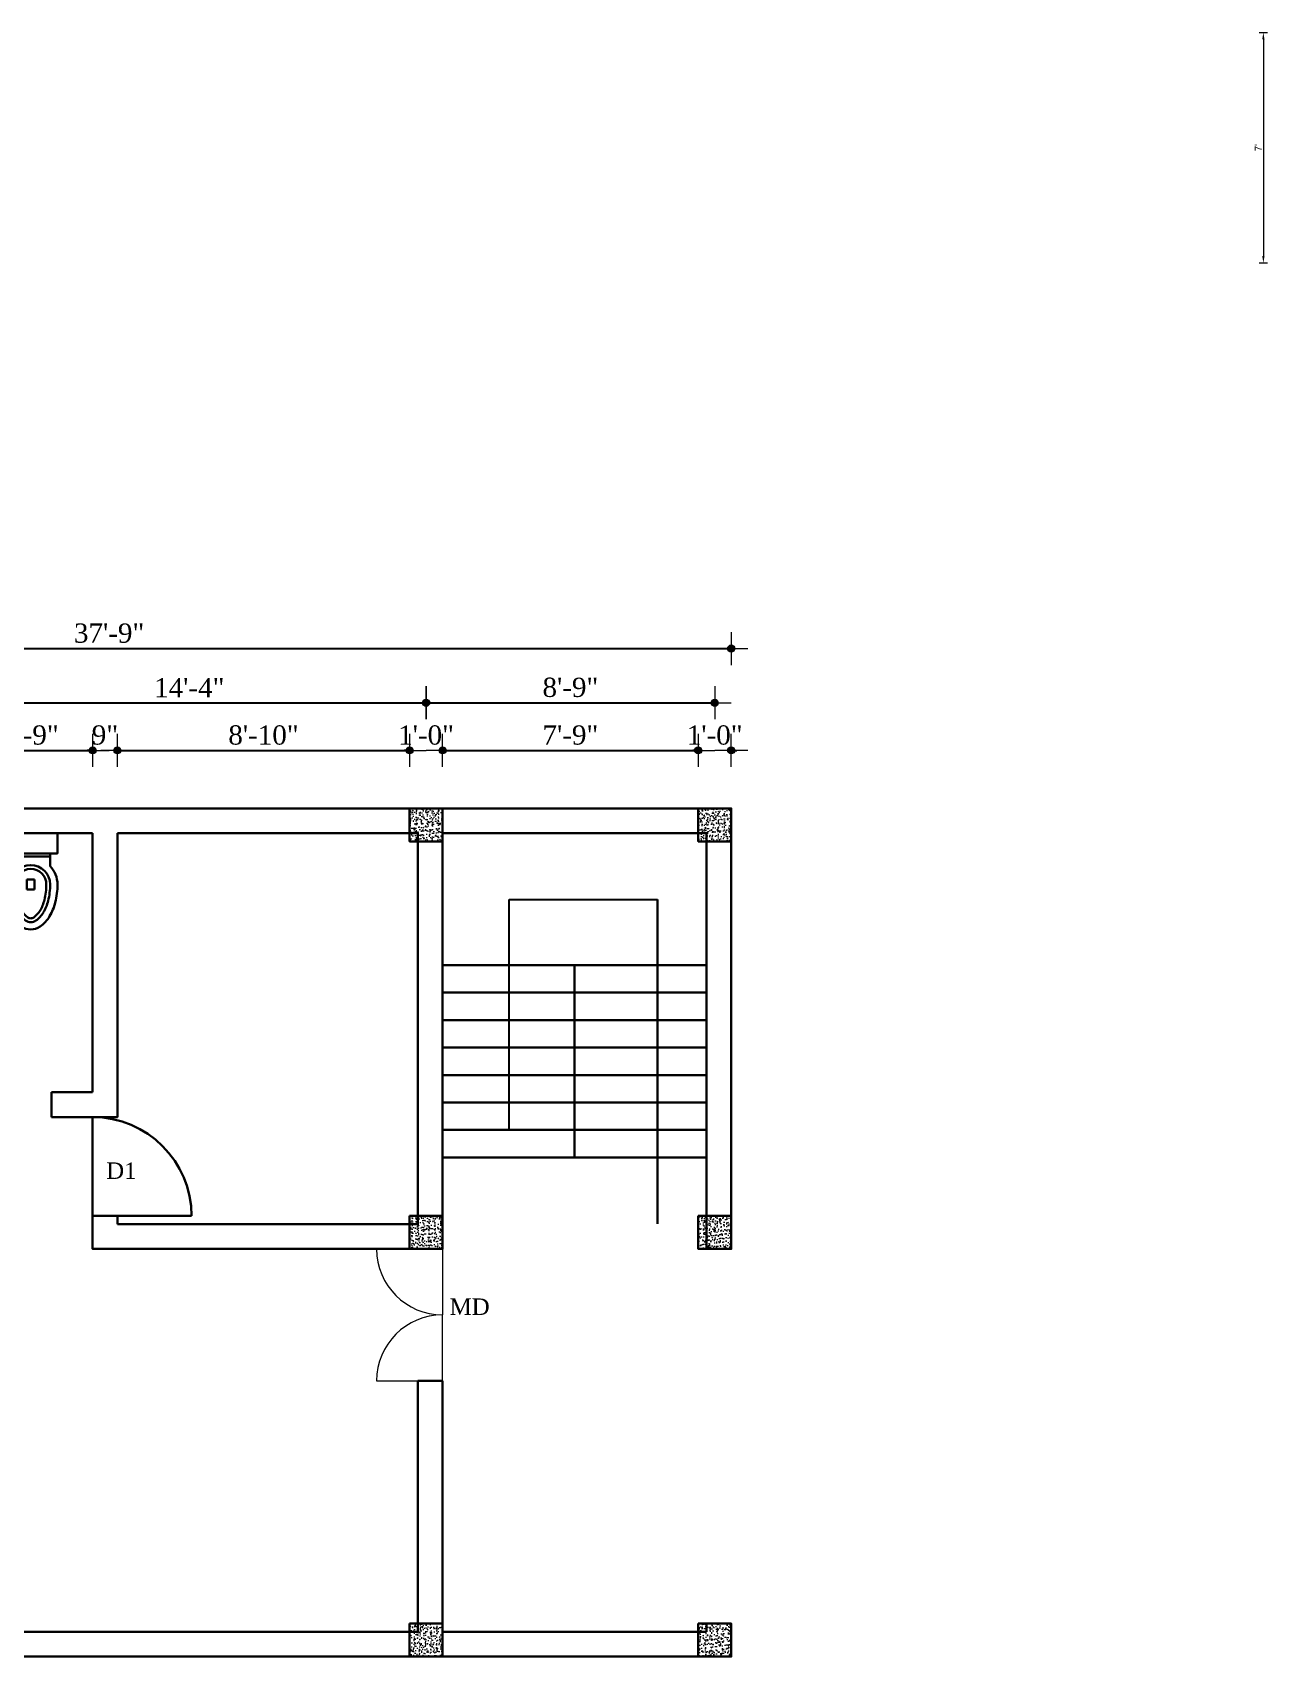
# Model space of a CAD drawing. Header units: inches. Extents: x 897 to 49934, y -34925 to -18564.
# Drawn here: x 31082 to 31531, y -27469 to -26878 of the extents above; entities that cross this region are included whole.
import ezdxf

# ---------------------------------------------------------------- set-up
doc = ezdxf.new("R2010")
doc.units = ezdxf.units.IN
doc.header["$LTSCALE"] = 35
doc.header["$MEASUREMENT"] = 0
doc.header["$PDMODE"] = 34
for name, color, linetype, lineweight in [('HACTH', 8, 'Continuous', 13), ('SES-Access Road', 2, 'Continuous', 15), ('SES-DIMENSION', 142, 'Continuous', 13), ('SES-Wall Plan', 6, 'Continuous', 30)]:
    doc.layers.add(name, color=color, linetype=linetype, lineweight=lineweight)
doc.styles.add('7 INCH', font='times.ttf', dxfattribs={"height": 7})
doc.styles.add('SES-ARAIL', font='times.ttf', dxfattribs={"height": 6})
doc.styles.get("Standard").update_dxf_attribs({"font": 'arial.ttf'})
doc.dimstyles.new('7 INCH', dxfattribs={"dimscale": 0, "dimtxt": 7, "dimasz": 1, "dimexe": 2, "dimexo": 9, "dimgap": 2, "dimtad": 1, "dimdec": 0, "dimzin": 3, "dimdsep": 46, "dimlunit": 4, "dimtxsty": '7 INCH', "dimblk": 'DIM', "dimcen": 3, "dimdle": 3, "dimse1": 1, "dimse2": 1, "dimclrd": 256, "dimclre": 256, "dimclrt": 7, "dimadec": 1, "dimazin": 2, "dimtfac": 1, "dimtdec": 0, "dimtix": 1, "dimtofl": 0, "dimtmove": 2, "dimatfit": 3, "dimldrblk": 'ARW', "dimfxl": 2, "dimfrac": 2, "dimtolj": 2, "dimtzin": 0, "dimarcsym": 0})
doc.dimstyles.new('ISO-25', dxfattribs={"dimtxt": 2.5, "dimasz": 2.5, "dimexe": 1.5, "dimexo": 0.625, "dimtad": 1, "dimdec": 0, "dimlunit": 4, "dimtxsty": 'Standard', "dimcen": 2.5, "dimclrd": 256, "dimclre": 256, "dimclrt": 3, "dimadec": 0, "dimazin": 0, "dimtfac": 1, "dimtdec": 0, "dimtix": 1, "dimtmove": 0, "dimatfit": 3, "dimfxl": 1.5, "dimfxlon": 1, "dimlwd": -1, "dimlwe": -1, "dimarcsym": 0})

# ---------------------------------------------------------------- blocks, each defined once
blk = doc.blocks.new('FGBDF')
at = {"layer": 'HACTH', "transparency": 33554483}
h = blk.add_hatch(dxfattribs=at)
h.set_pattern_fill('AR-CONC', color=256, scale=0.4)
h.set_pattern_definition([(50, (0, 0), (2.86904073, -0.25100854), [0.3, -3.3]), (355, (0, 0), (-0.55500533, 3.00876853), [0.24, -2.64]), (100.4514445, (0.239, -0.021), (2.31403539, 2.75775996), [0.25496077, -2.80456845]), (46.1842, (0, 0.8), (4.26896532, -0.66207712), [0.45, -4.95]), (96.635635, (0.3557, 0.745), (3.7386478, 3.8964744), [0.38244137, -4.20685504]), (351.184164, (0, 0.8), (3.7386478, 3.8964744), [0.36, -3.96]), (21, (0.4, 0.6), (2.38762821, -1.61047556), [0.3, -3.3]), (326, (0.4, 0.6), (0.97326133, 2.90060018), [0.24, -2.64]), (71.451445, (0.599, 0.4658), (3.3608895, 1.29012461), [0.25496076, -2.80456845]), (37.5, (0, 0), (0.048639421, 1.331575415), [0, -2.608, 0, -2.68, 0, -2.65]), (7.5, (0, 0), (1.05227815, 1.577646848), [0, -1.528, 0, -2.548, 0, -1.01]), (327.5, (-0.892, 0), (2.135289745, -0.090219487), [0, -1, 0, -3.12, 0, -4.14]), (317.5, (-1.292, 0), (2.33274468, 0.40041993), [0, -1.3, 0, -2.072, 0, -2.94])])
h.paths.add_polyline_path([(42228, -19292.5), (42216, -19292.5), (42216, -19304.5), (42228, -19304.5)])
at = {"layer": 'SES-Wall Plan'}
blk.add_lwpolyline([(42216, -19292.5), (42228, -19292.5), (42228, -19304.5), (42216, -19304.5), (42216, -19292.5)], dxfattribs=at)
blk = doc.blocks.new('aragzv')
at = {"layer": 'SES-Access Road'}
for points in [[(31362, -27313.5), (31362, -27337.5), (31386, -27337.5)], [(31410, -27313.5), (31410, -27337.5), (31386, -27337.5)]]:
    blk.add_lwpolyline(points, dxfattribs=at)
for centre, start, end in [((31362, -27337.5), 0, 90), ((31410, -27337.5), 90, 180)]:
    blk.add_arc(centre, 24, start, end, dxfattribs=at)
blk = doc.blocks.new('ARW')
at = {"layer": 'SES-DIMENSION'}
blk.add_lwpolyline([(10, 0, 0, 6, 0), (0, 0, 0, 0, 0), (10, 0, 0, 0, 0)], format="xyseb", dxfattribs=at)
blk = doc.blocks.new('DIM')
at = {"layer": 'SES-DIMENSION'}
h = blk.add_hatch(color=256, dxfattribs=at)
h.paths.add_polyline_path([(0, 1.28), (0, 0), (1.28, 0, 0.414214)])
h.paths.add_polyline_path([(1.28, 0), (0, 0), (0, -1.28, 0.414214)])
h.paths.add_polyline_path([(0, 0), (-1.28, 0, 0.414214), (0, -1.28)])
h.paths.add_polyline_path([(0, 1.28, 0.414214), (-1.28, 0), (0, 0)])
for p, q in [((0, 6), (0, -6)), ((-6, 0), (6, 0))]:
    blk.add_line(p, q, dxfattribs=at)
blk.add_circle((0, 0), 1.28, dxfattribs=at)
blk = doc.blocks.new('унитаз')
for p, q in [((241, 445), (181, 445)), ((181, 445), (181, 365)), ((241, 445), (241, 365)), ((241, 365), (181, 365)), ((364, 184), (58, 184))]:
    blk.add_line(p, q)
blk.add_lwpolyline([(364, 160), (364, 260, 0.192074), (422, 405, 0.060358), (404, 547, 0.073795), (360, 656, 0.106868), (285, 737, 0.153478), (211, 760, 0.153478), (137, 737, 0.106868), (62, 656, 0.073795), (17, 547, 0.060358), (0, 405, 0.192074), (58, 260), (58, 160)], format="xyb")
blk.add_lwpolyline([(422, 160), (0, 160), (0, 0), (422, 0)], close=True)
for centre, radius, start, end in [((286, 523), 203, 124.9022, 149.3018), ((286, 523), 173, 124.9022, 149.3018), ((211, 631), 71.6, 90, 124.9022), ((211, 631), 41.6, 90, 124.9022), ((211, 631), 71.6, 55.0978, 90), ((211, 631), 41.6, 55.0978, 90), ((136, 523), 173, 30.6982, 55.0978), ((136, 523), 203, 30.6982, 55.0978), ((596, 405), 538, 166.1838, 180), ((406, 452), 342, 149.3018, 166.1838), ((596, 405), 508, 166.1838, 180), ((406, 452), 312, 149.3018, 166.1838), ((16, 452), 312, 13.8162, 30.6982), ((16, 452), 342, 13.8162, 30.6982), ((-174, 405), 508, 0, 13.8162), ((-174, 405), 538, 0, 13.8162), ((211, 405), 153, 180, 0), ((211, 405), 123, 180, 0)]:
    blk.add_arc(centre, radius, start, end)
blk = doc.blocks.new('*D916')
at = {"layer": 'Defpoints', "color": 0, "transparency": 16777216}
for p in [(31483.43, -26877.98), (31483.43, -26961.86), (31529.41, -26961.86)]:
    blk.add_point(p, dxfattribs=at)
at = {"layer": 'SES-DIMENSION', "transparency": 16777216}
for p, q in [((31527.91, -26877.98), (31530.91, -26877.98)), ((31529.41, -26880.48), (31529.41, -26959.36)), ((31527.91, -26961.86), (31530.91, -26961.86))]:
    blk.add_line(p, q, dxfattribs=at)
for points in [[(31529, -26880.48), (31529.83, -26880.48), (31529.41, -26877.98)], [(31529, -26959.36), (31529.83, -26959.36), (31529.41, -26961.86)]]:
    blk.add_solid(points, dxfattribs=at)
at = {"layer": 'SES-DIMENSION', "color": 3, "transparency": 16777216, "insert": (31527.54, -26919.92), "char_height": 2.5, "attachment_point": 5, "rotation": 90}
blk.add_mtext("7'", dxfattribs=at)
blk = doc.blocks.new('*D920')
at = {"layer": 'Defpoints', "color": 0, "transparency": 16777216}
for p in [(31103.5, -27139.23), (31058.5, -27160.35), (31103.5, -27169.35)]:
    blk.add_point(p, dxfattribs=at)
at = {"layer": 'SES-DIMENSION', "lineweight": -2, "transparency": 16777216}
blk.add_line((31059.5, -27139.23), (31102.5, -27139.23), dxfattribs=at)
at = {"layer": 'SES-DIMENSION', "lineweight": -2, "transparency": 16777216, "rotation": 180}
blk.add_blockref('DIM', (31058.5, -27139.23), dxfattribs=at)
at = {"layer": 'SES-DIMENSION', "lineweight": -2, "transparency": 16777216}
blk.add_blockref('DIM', (31103.5, -27139.23), dxfattribs=at)
at = {"layer": 'SES-DIMENSION', "color": 7, "transparency": 16777216, "insert": (31081, -27133.66), "char_height": 7, "attachment_point": 5, "style": '7 INCH'}
blk.add_mtext('\\A2;3\'-9"', dxfattribs=at)
blk = doc.blocks.new('*D921')
at = {"layer": 'Defpoints', "color": 0, "transparency": 16777216}
for p in [(31112.5, -27139.23), (31103.5, -27169.35), (31112.5, -27169.35)]:
    blk.add_point(p, dxfattribs=at)
at = {"layer": 'SES-DIMENSION', "lineweight": -2, "transparency": 16777216}
for p, q in [((31102.5, -27139.23), (31101.5, -27139.23)), ((31113.5, -27139.23), (31114.5, -27139.23))]:
    blk.add_line(p, q, dxfattribs=at)
blk.add_blockref('DIM', (31103.5, -27139.23), dxfattribs=at)
at = {"layer": 'SES-DIMENSION', "lineweight": -2, "transparency": 16777216, "rotation": 180}
blk.add_blockref('DIM', (31112.5, -27139.23), dxfattribs=at)
at = {"layer": 'SES-DIMENSION', "color": 7, "transparency": 16777216, "insert": (31108, -27133.66), "char_height": 7, "attachment_point": 5, "style": '7 INCH'}
blk.add_mtext('\\A2;9"', dxfattribs=at)
blk = doc.blocks.new('*D922')
at = {"layer": 'Defpoints', "color": 0, "transparency": 16777216}
for p in [(31218.81, -27139.23), (31218.81, -27160.35), (31112.5, -27169.35)]:
    blk.add_point(p, dxfattribs=at)
at = {"layer": 'SES-DIMENSION', "lineweight": -2, "transparency": 16777216}
blk.add_line((31113.5, -27139.23), (31217.81, -27139.23), dxfattribs=at)
at = {"layer": 'SES-DIMENSION', "lineweight": -2, "transparency": 16777216, "rotation": 180}
blk.add_blockref('DIM', (31112.5, -27139.23), dxfattribs=at)
at = {"layer": 'SES-DIMENSION', "lineweight": -2, "transparency": 16777216}
blk.add_blockref('DIM', (31218.81, -27139.23), dxfattribs=at)
at = {"layer": 'SES-DIMENSION', "color": 7, "transparency": 16777216, "insert": (31165.66, -27133.67), "char_height": 7, "attachment_point": 5, "style": '7 INCH'}
blk.add_mtext('\\A2;8\'-10"', dxfattribs=at)
blk = doc.blocks.new('*D923')
at = {"layer": 'Defpoints', "color": 0, "transparency": 16777216}
for p in [(31230.81, -27139.23), (31218.81, -27160.35), (31230.81, -27160.35)]:
    blk.add_point(p, dxfattribs=at)
at = {"layer": 'SES-DIMENSION', "lineweight": -2, "transparency": 16777216}
for p, q in [((31217.81, -27139.23), (31216.81, -27139.23)), ((31231.81, -27139.23), (31232.81, -27139.23))]:
    blk.add_line(p, q, dxfattribs=at)
blk.add_blockref('DIM', (31218.81, -27139.23), dxfattribs=at)
at = {"layer": 'SES-DIMENSION', "lineweight": -2, "transparency": 16777216, "rotation": 180}
blk.add_blockref('DIM', (31230.81, -27139.23), dxfattribs=at)
at = {"layer": 'SES-DIMENSION', "color": 7, "transparency": 16777216, "insert": (31224.81, -27133.67), "char_height": 7, "attachment_point": 5, "style": '7 INCH'}
blk.add_mtext('\\A2;1\'-0"', dxfattribs=at)
blk = doc.blocks.new('*D924')
at = {"layer": 'Defpoints', "color": 0, "transparency": 16777216}
for p in [(31323.81, -27139.23), (31230.81, -27160.35), (31323.81, -27160.35)]:
    blk.add_point(p, dxfattribs=at)
at = {"layer": 'SES-DIMENSION', "lineweight": -2, "transparency": 16777216}
blk.add_line((31231.81, -27139.23), (31322.81, -27139.23), dxfattribs=at)
at = {"layer": 'SES-DIMENSION', "lineweight": -2, "transparency": 16777216, "rotation": 180}
blk.add_blockref('DIM', (31230.81, -27139.23), dxfattribs=at)
at = {"layer": 'SES-DIMENSION', "lineweight": -2, "transparency": 16777216}
blk.add_blockref('DIM', (31323.81, -27139.23), dxfattribs=at)
at = {"layer": 'SES-DIMENSION', "color": 7, "transparency": 16777216, "insert": (31277.31, -27133.66), "char_height": 7, "attachment_point": 5, "style": '7 INCH'}
blk.add_mtext('\\A2;7\'-9"', dxfattribs=at)
blk = doc.blocks.new('*D925')
at = {"layer": 'Defpoints', "color": 0, "transparency": 16777216}
for p in [(31335.81, -27139.23), (31323.81, -27160.35), (31335.81, -27160.35)]:
    blk.add_point(p, dxfattribs=at)
at = {"layer": 'SES-DIMENSION', "lineweight": -2, "transparency": 16777216}
for p, q in [((31322.81, -27139.23), (31321.81, -27139.23)), ((31336.81, -27139.23), (31337.81, -27139.23))]:
    blk.add_line(p, q, dxfattribs=at)
blk.add_blockref('DIM', (31323.81, -27139.23), dxfattribs=at)
at = {"layer": 'SES-DIMENSION', "lineweight": -2, "transparency": 16777216, "rotation": 180}
blk.add_blockref('DIM', (31335.81, -27139.23), dxfattribs=at)
at = {"layer": 'SES-DIMENSION', "color": 7, "transparency": 16777216, "insert": (31329.81, -27133.67), "char_height": 7, "attachment_point": 5, "style": '7 INCH'}
blk.add_mtext('\\A2;1\'-0"', dxfattribs=at)
blk = doc.blocks.new('*D927')
at = {"layer": 'Defpoints', "color": 0, "transparency": 16777216}
for p in [(31224.81, -27121.89), (31052.5, -27160.35), (31224.81, -27160.35)]:
    blk.add_point(p, dxfattribs=at)
at = {"layer": 'SES-DIMENSION', "lineweight": -2, "transparency": 16777216}
blk.add_line((31053.5, -27121.89), (31223.81, -27121.89), dxfattribs=at)
at = {"layer": 'SES-DIMENSION', "lineweight": -2, "transparency": 16777216, "rotation": 180}
blk.add_blockref('DIM', (31052.5, -27121.89), dxfattribs=at)
at = {"layer": 'SES-DIMENSION', "lineweight": -2, "transparency": 16777216}
blk.add_blockref('DIM', (31224.81, -27121.89), dxfattribs=at)
at = {"layer": 'SES-DIMENSION', "color": 7, "transparency": 16777216, "insert": (31138.66, -27116.39), "char_height": 7, "attachment_point": 5, "style": '7 INCH'}
blk.add_mtext('\\A2;14\'-4"', dxfattribs=at)
blk = doc.blocks.new('*D928')
at = {"layer": 'Defpoints', "color": 0, "transparency": 16777216}
for p in [(31329.81, -27121.89), (31224.81, -27160.35), (31329.81, -27160.35)]:
    blk.add_point(p, dxfattribs=at)
at = {"layer": 'SES-DIMENSION', "lineweight": -2, "transparency": 16777216}
blk.add_line((31225.81, -27121.89), (31328.81, -27121.89), dxfattribs=at)
at = {"layer": 'SES-DIMENSION', "lineweight": -2, "transparency": 16777216, "rotation": 180}
blk.add_blockref('DIM', (31224.81, -27121.89), dxfattribs=at)
at = {"layer": 'SES-DIMENSION', "lineweight": -2, "transparency": 16777216}
blk.add_blockref('DIM', (31329.81, -27121.89), dxfattribs=at)
at = {"layer": 'SES-DIMENSION', "color": 7, "transparency": 16777216, "insert": (31277.31, -27116.32), "char_height": 7, "attachment_point": 5, "style": '7 INCH'}
blk.add_mtext('\\A2;8\'-9"', dxfattribs=at)
blk = doc.blocks.new('*D929')
at = {"layer": 'Defpoints', "color": 0, "transparency": 16777216}
for p in [(31335.81, -27102.16), (30883.19, -27160.35), (31335.81, -27160.35)]:
    blk.add_point(p, dxfattribs=at)
at = {"layer": 'SES-DIMENSION', "lineweight": -2, "transparency": 16777216}
blk.add_line((30884.19, -27102.16), (31334.81, -27102.16), dxfattribs=at)
at = {"layer": 'SES-DIMENSION', "lineweight": -2, "transparency": 16777216, "rotation": 180}
blk.add_blockref('DIM', (30883.19, -27102.16), dxfattribs=at)
at = {"layer": 'SES-DIMENSION', "lineweight": -2, "transparency": 16777216}
blk.add_blockref('DIM', (31335.81, -27102.16), dxfattribs=at)
at = {"layer": 'SES-DIMENSION', "color": 7, "transparency": 16777216, "insert": (31109.5, -27096.59), "char_height": 7, "attachment_point": 5, "style": '7 INCH'}
blk.add_mtext('\\A2;37\'-9"', dxfattribs=at)

msp = doc.modelspace()

# ---------------------------------------------------------------- linework, layer by layer
at = {"layer": 'SES-Wall Plan'}
for p, q in [((30883.19, -27160.35), (31335.81, -27160.35)), ((31335.81, -27160.35), (31335.81, -27320.65)), ((31058.5, -27169.35), (31103.5, -27169.35)), ((31112.5, -27169.35), (31221.81, -27169.35)), ((31230.81, -27169.35), (31230.81, -27320.65)), ((31230.81, -27169.35), (31326.81, -27169.35)), ((31326.81, -27169.35), (31326.81, -27320.65)), ((31309, -27193.5), (31309, -27311.5)), ((31230.81, -27217.35), (31326.81, -27217.35)), ((31278.81, -27217.35), (31278.81, -27287.35)), ((31230.81, -27227.35), (31326.81, -27227.35)), ((31230.81, -27237.35), (31326.81, -27237.35)), ((31230.81, -27247.35), (31326.81, -27247.35)), ((31230.81, -27257.35), (31326.81, -27257.35)), ((31230.81, -27267.35), (31326.81, -27267.35)), ((31230.81, -27277.35), (31326.81, -27277.35)), ((31230.81, -27287.35), (31326.81, -27287.35)), ((31218.81, -27320.65), (31230.81, -27320.65)), ((31221.81, -27368.65), (31230.81, -27368.65)), ((31221.81, -27459.95), (31058.5, -27459.95)), ((31326.81, -27459.95), (31230.81, -27459.95)), ((31326.81, -27456.95), (31326.81, -27459.95)), ((31335.81, -27456.95), (31335.81, -27468.95)), ((31335.81, -27468.95), (30883.19, -27468.95))]:
    msp.add_line(p, q, dxfattribs=at)
for points in [[(31103.5, -27263.65), (31103.5, -27169.35)], [(31112.5, -27263.65), (31112.5, -27169.35)], [(31221.81, -27169.35), (31221.81, -27311.65)], [(31230.81, -27169.35), (31230.81, -27311.65)], [(31088.5, -27263.65), (31103.5, -27263.65)], [(31088.5, -27272.65), (31088.5, -27263.65)], [(31103.5, -27272.65), (31112.5, -27272.65), (31112.5, -27263.65)], [(31088.5, -27272.65), (31103.5, -27272.65)], [(31094.5, -27272.65), (31103.5, -27272.65)], [(31139.5, -27308.65), (31103.5, -27308.65), (31103.5, -27272.65)], [(31103.5, -27311.65), (31103.5, -27308.65), (31112.5, -27308.65), (31112.5, -27311.65)], [(31103.5, -27311.65), (31103.5, -27320.65), (31218.81, -27320.65)], [(31112.5, -27311.65), (31221.81, -27311.65)], [(31221.81, -27459.95), (31221.81, -27368.65)], [(31230.81, -27459.95), (31230.81, -27368.65)]]:
    msp.add_lwpolyline(points, dxfattribs=at)
msp.add_arc((31103.5, -27308.65), 36, 0, 90, dxfattribs=at)

# ---------------------------------------------------------------- block references
for p in [(-10997.19, -7867.85), (-10892.19, -7867.85), (-10997.19, -8016.15), (-10892.19, -8016.15), (-10997.19, -8164.45), (-10892.19, -8164.45)]:
    msp.add_blockref('FGBDF', p, dxfattribs=at)
at = {"layer": 'SES-Wall Plan', "xscale": 0.04608281822636145, "yscale": 0.04608281822636145, "zscale": 0.04608281822636145, "rotation": 180}
msp.add_blockref('унитаз', (31090.71, -27169.35), dxfattribs=at)
at = {"layer": 'SES-Wall Plan', "rotation": 90}
msp.add_blockref('aragzv', (3893.31, -58730.65), dxfattribs=at)

# ---------------------------------------------------------------- texts
at = {"layer": 'SES-Wall Plan', "char_height": 6, "width": 44.2055, "attachment_point": 3, "style": 'SES-ARAIL'}
for s, insert in [('D1', (31119.5, -27289.15)), ('MD', (31247.94, -27338.65))]:
    msp.add_mtext(s, dxfattribs=dict(at, insert=insert))

# ---------------------------------------------------------------- dimensions: what is measured, and where the dimension line sits
at = {"layer": 'SES-DIMENSION'}
dim = msp.add_linear_dim(base=(31529.41, -26961.86), p1=(31483.43, -26877.98), p2=(31483.43, -26961.86), angle=90, dimstyle='ISO-25', dxfattribs=at)
dim.commit()
dim.dimension.update_dxf_attribs({"geometry": '*D916', "text_midpoint": (31527.54, -26919.92)})
for base, p1, p2, picture, middle in [((31335.81, -27102.16), (30883.19, -27160.35), (31335.81, -27160.35), '*D929', (31109.5, -27096.59)), ((31224.81, -27121.89), (31052.5, -27160.35), (31224.81, -27160.35), '*D927', (31138.66, -27116.39)), ((31329.81, -27121.89), (31224.81, -27160.35), (31329.81, -27160.35), '*D928', (31277.31, -27116.32)), ((31103.5, -27139.23), (31058.5, -27160.35), (31103.5, -27169.35), '*D920', (31081, -27133.66)), ((31112.5, -27139.23), (31103.5, -27169.35), (31112.5, -27169.35), '*D921', (31108, -27133.66)), ((31218.81, -27139.23), (31112.5, -27169.35), (31218.81, -27160.35), '*D922', (31165.66, -27133.67)), ((31230.81, -27139.23), (31218.81, -27160.35), (31230.81, -27160.35), '*D923', (31224.81, -27133.67)), ((31323.81, -27139.23), (31230.81, -27160.35), (31323.81, -27160.35), '*D924', (31277.31, -27133.66)), ((31335.81, -27139.23), (31323.81, -27160.35), (31335.81, -27160.35), '*D925', (31329.81, -27133.67))]:
    dim = msp.add_linear_dim(base=base, p1=p1, p2=p2, dimstyle='7 INCH', override={"dimscale": 1}, dxfattribs=at)
    dim.commit()
    dim.dimension.update_dxf_attribs({"geometry": picture, "text_midpoint": middle})

# ---------------------------------------------------------------- leaders
at = {"layer": 'SES-Wall Plan'}
msp.add_leader([(31255, -27277.35), (31255, -27193.5), (31309, -27193.5)], dimstyle='7 INCH', override={"dimscale": 1, "dimtad": 0}, dxfattribs=at)

doc.saveas('drawing.dxf')
